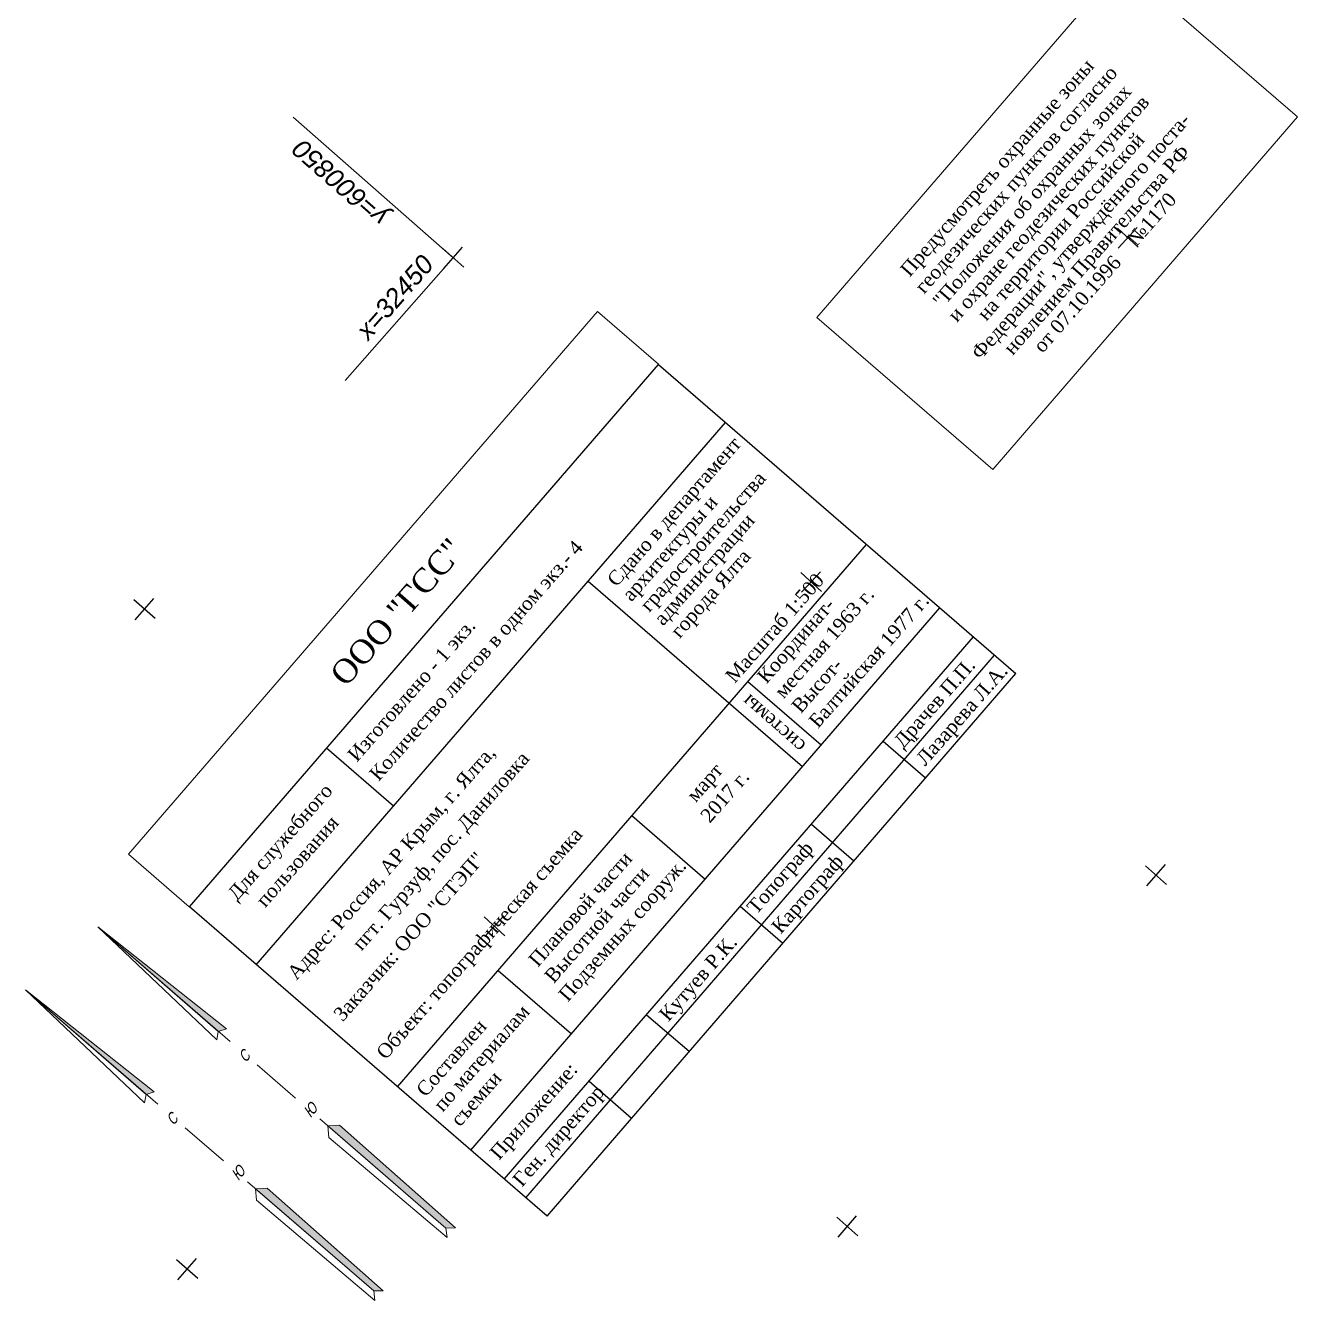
# Model space of a CAD drawing. Header units: millimetres. Extents: x -2893842 to -949497, y -1203244 to 262218.
# Drawn here: x -1880379 to -1744422, y -572604 to -436289 of the extents above; entities that cross this region are included whole.
import ezdxf

# ---------------------------------------------------------------- set-up
doc = ezdxf.new("R2010")
doc.units = ezdxf.units.MM
doc.layers.get('0').update_dxf_attribs({"lineweight": 5})
for name, color, linetype in [('!!!_ Размеры', 7, 'Continuous'), ('02_сетка', 253, 'Continuous'), ('18_Зарамочное оформление', 253, 'Continuous')]:
    doc.layers.add(name, color=color, linetype=linetype)
doc.layers.add('граница участка', color=253, linetype='Continuous', lineweight=9)
doc.styles.add('0_Arial_K', font='ariali.ttf')
doc.styles.add('LIKE17', font='d431.shx')
doc.styles.add('style2', font='times.ttf', dxfattribs={"height": 0.00129})

# ---------------------------------------------------------------- blocks, each defined once
blk = doc.blocks.new('BL_333')
at = {"color": 0}
for p, q in [((0, -3), (0, 3)), ((-3, 0), (3, 0))]:
    blk.add_line(p, q, dxfattribs=at)
blk = doc.blocks.new('Топо_07.04.17')
at = {"layer": '18_Зарамочное оформление', "linetype": 'Continuous', "lineweight": 20}
for points in [[(9112, -424739), (9051, -424802), (19261, -435912), (20147, -435722)], [(41062, -459537), (42086, -459641), (30985, -447317), (29749, -447260)]]:
    blk.add_hatch(color=7, dxfattribs=at).paths.add_polyline_path(points)
at = {"layer": '02_сетка', "color": 3, "linetype": 'Continuous'}
for p, q in [((52420, -357567), (54641, -355551)), ((54539, -357670), (52522, -355449)), ((124272, -363533), (126538, -361568)), ((126387, -363684), (124422, -361418)), ((15396, -391172), (17618, -389155)), ((17515, -391274), (15499, -389053)), ((86492, -396286), (88759, -394321)), ((88608, -396437), (86643, -394170)), ((48712, -429038), (50979, -427073)), ((50828, -429189), (48863, -426922)), ((119628, -431615), (121850, -429599)), ((121747, -431717), (119731, -429496)), ((11977, -461800), (14198, -459783)), ((14095, -461902), (12079, -459681)), ((82605, -465219), (84826, -463203)), ((84723, -465322), (82707, -463100))]:
    blk.add_line(p, q, dxfattribs=at)
at = {"layer": '18_Зарамочное оформление', "color": 7, "linetype": 'Continuous', "lineweight": 20}
for p, q in [((11867, -415981), (68215, -363997)), ((74060, -370342), (68215, -363997)), ((17660, -422316), (11867, -415981))]:
    blk.add_line(p, q, dxfattribs=at)
at = {"layer": '18_Зарамочное оформление', "color": 7, "linetype": 'Continuous', "lineweight": 20, "flags": 128}
for points in [[(91433, -367263), (128032, -333485), (144894, -351756), (108295, -385534)], [(7713, -423347), (20147, -435722), (19261, -435912)], [(41062, -459537), (42086, -459641), (30985, -447317), (29749, -447260)]]:
    blk.add_lwpolyline(points, close=True, dxfattribs=at)
at = {"layer": '18_Зарамочное оформление', "color": 7, "linetype": 'Continuous', "flags": 128}
for points in [[(17685, -422324), (74045, -370360)], [(74045, -370360), (108269, -407475)], [(24099, -429281), (80460, -377317)], [(37615, -443941), (93976, -391976)], [(63966, -392524), (84507, -414803)], [(44641, -451561), (101001, -399596)], [(44642, -451559), (101002, -399595)], [(47848, -455039), (104208, -403075)], [(49910, -457275), (106234, -405271)], [(79720, -405120), (86745, -412740)], [(51945, -459479), (108269, -407475)], [(93368, -413071), (97433, -417480)], [(65790, -417964), (72816, -425583)], [(84748, -421018), (88810, -425442)], [(51945, -459479), (17685, -422324)], [(76194, -428904), (80271, -433326)], [(49703, -432796), (56728, -440416)], [(64931, -439290), (69042, -443694)], [(58036, -445646), (62114, -450093)]]:
    blk.add_lwpolyline(points, dxfattribs=at)
at = {"layer": '18_Зарамочное оформление', "flags": 128}
blk.add_lwpolyline([(40585, -414081), (34171, -407124)], dxfattribs=at)
at = {"layer": '18_Зарамочное оформление', "color": 7, "linetype": 'Continuous', "lineweight": 20, "flags": 128}
for points in [[(7713, -423347), (18996, -436779), (19261, -435912)], [(7713, -423347), (20389, -437102)], [(22994, -439929), (26662, -443910)], [(28983, -446428), (41062, -459537)], [(41062, -459537), (41083, -460565), (29705, -448496), (29749, -447260)]]:
    blk.add_lwpolyline(points, dxfattribs=at)
at = {"layer": 'граница участка'}
for q in [(38223, -339694), (40591, -368303)]:
    blk.add_line((53531, -356559), q, dxfattribs=at)
at = {"layer": '02_сетка', "color": 92, "xscale": 500.0000000002746, "yscale": 500.0000000002746, "zscale": 500.0000000002746}
for p, rotation in [((53531, -356559), 42.22816425403256), ((125405, -362551), 40.92302922909067), ((16507, -390163), 42.22816425403256), ((87625, -395303), 40.92302922909067), ((49846, -428055), 40.92302922909067), ((13087, -460791), 42.22816425403256)]:
    blk.add_blockref('BL_333', p, dxfattribs=dict(at, rotation=rotation))
at = {"layer": '02_сетка', "color": 7, "style": '0_Arial_K'}
for s, rotation, p in [('у=600850', 132.22816, (47314, -351149)), ('х=32450', 42.22816, (43517, -364395))]:
    blk.add_text(s, height=2000, rotation=rotation, dxfattribs=at).set_placement(p)
at = {"layer": '18_Зарамочное оформление', "color": 7, "linetype": 'Continuous', "lineweight": 9, "style": 'style2'}
for s, height, rotation, p in [('Предусмотреть охранные зоны', 1500, 42.22816, (101757, -364172, -67200)), ('геодезических пунктов согласно', 1500, 42.22816, (103099, -366143, -67200)), ('"Положения об охранных зонах', 1500, 42.22816, (104823, -367881, -67200)), ('и охране геодезических пунктов', 1500, 42.22816, (106240, -369546, -67200)), ('Федерации", утверждённого поста-', 1500, 42.22816, (108293, -373833, -67200)), ('на территории Российской', 1500, 42.22816, (109377, -369764, -67200)), ('новлением Правительства РФ', 1500, 42.22816, (111761, -373724, -67200)), ('от 07.10.1996    №1170', 1500, 42.22816, (114972, -373851, -67200)), ('Сдано в департамент', 1500, 42.22816, (66887, -393562, -67200)), ('градостроительства', 1500, 42.22816, (70074, -396643, -67200)), ('архитектуры и', 1500, 42.22816, (68303, -395302, -67200)), ('ООО "ГСС"', 2500, 42.22816, (36945, -400945, -67200)), ('Количество листов в одном экз.- 4', 1500, 42.22816, (39291, -411341, -67200)), ('администрации', 1500, 42.22816, (71382, -398256, -67200)), ('города Ялта', 1500, 42.22816, (72989, -399789, -67200)), ('Масштаб 1:500', 1500, 42.22816, (78291, -405218, -67200)), ('Изготовлено - 1 экз.', 1500, 42.22816, (37208, -409037, -67200)), ('Координат-', 1500, 42.22816, (81652, -405662, -67200)), ('местная 1963 г.', 1500, 42.22816, (83300, -407447, -67200)), ('Балтийская 1977 г.', 1500, 42.22816, (86594, -411016, -67200)), ('Высот-', 1500, 42.22816, (84947, -409232, -67200)), ('Драчев П.П.', 1500, 42.22816, (95378, -414194, -67200)), ('системы', 1500, 132.22816, (85240, -412446, -67200)), ('Лазарева Л.А.', 1500, 42.22816, (97530, -416306, -67200)), ('Адрес: Россия, АР Крым, г. Ялта,', 1500, 42.22816, (28168, -431482, -67200)), ('пгт. Гурзуф, пос. Даниловка', 1500, 42.22816, (35427, -429147, -67200)), ('Для служебного ', 1500, 42.22816, (22790, -422346, -67200)), ('март', 1500, 42.22816, (72724, -417402, -67200)), ('пользования', 1500, 42.22816, (25731, -423388, -67200)), ('2017 г.', 1500, 42.22816, (73954, -419774, -67200)), ('Объект: топографическая съемка', 1500, 42.22816, (36680, -441007, -67200)), ('Заказчик: ООО "СТЭП"', 1500, 42.22816, (32586, -436441, -67200)), ('Плановой части', 1500, 42.22816, (53959, -433004, -67200)), ('Высотной части', 1500, 42.22816, (55455, -434928, -67200)), ('Подземных сооруж.', 1500, 42.22816, (56725, -437061, -67200)), ('Топограф', 1500, 42.22816, (77790, -430051, -67200)), ('Картограф', 1500, 42.22816, (80158, -432409, -67200)), ('Кутуев Р.К.', 1500, 42.22816, (67166, -440368, -67200)), ('по материалам ', 1500, 42.22816, (42114, -447241, -67200)), ('Составлен', 1500, 42.22816, (40467, -445456, -67200)), ('съемки', 1500, 42.22816, (43761, -449025, -67200)), ('Приложение:', 1500, 42.22816, (47524, -453030, -67200)), ('Ген. директор', 1500, 42.22816, (49618, -456177, -67200))]:
    blk.add_text(s, height=height, rotation=rotation, dxfattribs=at).set_placement(p)
at = {"layer": '18_Зарамочное оформление', "color": 7, "linetype": 'Continuous', "lineweight": 9, "style": 'LIKE17', "oblique": 15, "width": 0.8}
for s, p in [('С', (21771, -439608, -67200)), ('Ю', (28011, -446249, -67200))]:
    blk.add_text(s, height=1200, rotation=42.80271, dxfattribs=at).set_placement(p)

msp = doc.modelspace()

# ---------------------------------------------------------------- hatches: boundary and pattern name
at = {"layer": '18_Зарамочное оформление', "linetype": 'Continuous', "lineweight": 20}
for points in [[(-1878831.59522, -540609.25271), (-1878885.81261, -540678.61814), (-1867488.8963, -550567.11261), (-1866629.60919, -550278.25329)], [(-1843163.35996, -571584.17378), (-1842134.6657, -571572.42225), (-1854553.95463, -560577.50648), (-1855788.09091, -560660.52982)]]:
    msp.add_hatch(color=7, dxfattribs=at).paths.add_polyline_path(points)

# ---------------------------------------------------------------- linework, layer by layer
at = {"layer": '18_Зарамочное оформление', "color": 7, "linetype": 'Continuous', "lineweight": 20, "flags": 128}
for points in [[(-1880378.85119, -539383.18846), (-1867653.68808, -551458.54837), (-1867488.8963, -550567.11261)], [(-1880378.85119, -539383.18846), (-1866233.71358, -551622.37579)], [(-1863326.95062, -554137.47443), (-1859233.41971, -557679.43301)], [(-1856643.21329, -559920.62871), (-1843163.35996, -571584.17378)], [(-1843163.35996, -571584.17378), (-1843027.13943, -572603.87666), (-1855692.87486, -561893.78533), (-1855788.09091, -560660.52982)]]:
    msp.add_lwpolyline(points, dxfattribs=at)
for points in [[(-1880378.85119, -539383.18846), (-1866629.60919, -550278.25329), (-1867488.8963, -550567.11261)], [(-1843163.35996, -571584.17378), (-1842134.6657, -571572.42225), (-1854553.95463, -560577.50648), (-1855788.09091, -560660.52982)]]:
    msp.add_lwpolyline(points, close=True, dxfattribs=at)

# ---------------------------------------------------------------- block references
at = {"layer": '!!!_ Размеры', "color": 1, "lineweight": 0, "rotation": 6.471407436947433}
msp.add_blockref('Топо_07.04.17', (-1928038.79367, -112877.83782), dxfattribs=at)

# ---------------------------------------------------------------- texts
at = {"layer": '18_Зарамочное оформление', "color": 7, "linetype": 'Continuous', "lineweight": 9, "style": 'LIKE17', "oblique": 15, "width": 0.8}
for s, p in [('С', (-1864577.56755, -553956.21071, -67199.99998)), ('Ю', (-1857629.61175, -559852.12243, -67199.99998))]:
    msp.add_text(s, height=1200, rotation=49.2741217989, dxfattribs=at).set_placement(p)

doc.saveas('drawing.dxf')
